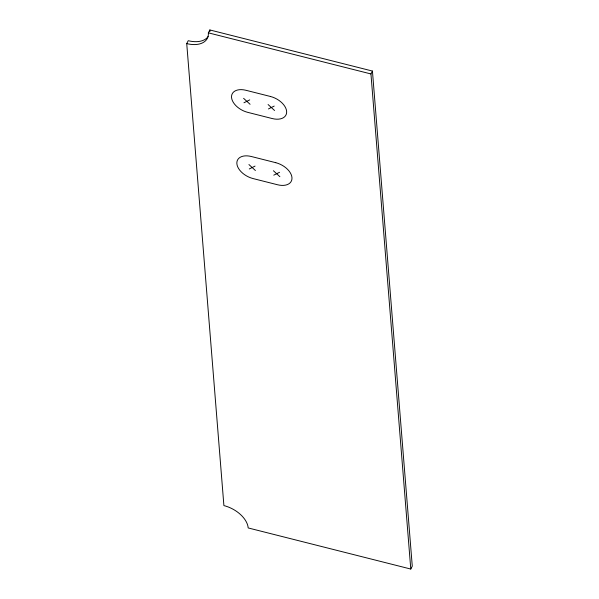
<?xml version="1.0" encoding="UTF-8"?>
<svg xmlns="http://www.w3.org/2000/svg" width="599" height="599" viewBox="0 0 599 599"><rect width="100%" height="100%" fill="white"/><g stroke="black" fill="none" stroke-linecap="round" stroke-linejoin="round"><path stroke-width="0.9" d="M186.731 43.592A24.671 15.087 27.3 0 0 208.355 32.84L209.845 29.95L372.436 71.056L412.269 566.16L410.779 569.05L248.188 527.944A24.671 15.087 27.3 0 0 223.899 505.593L186.731 43.592L188.221 40.695A24.671 15.087 27.3 0 0 208.153 36.546M410.779 569.05L370.946 73.947L372.436 71.056M243.958 102.758L249.723 99.891M268.442 108.951L274.207 106.083M249.289 168.963L255.054 166.095M273.773 175.155L279.538 172.287M208.355 32.84L370.946 73.947M268.09 104.533L274.567 110.493M243.606 98.341L250.083 104.301M273.414 170.737L279.89 176.698M248.929 164.545L255.406 170.513M209.845 29.95A24.671 15.087 27.3 0 1 209.852 31.754M270.441 96.476L245.957 90.292A16.45 10.056 27.3 0 0 231.543 97.457A16.45 10.056 27.3 0 0 247.731 112.357L272.216 118.55A16.45 10.056 27.3 0 0 286.629 111.384A16.45 10.056 27.3 0 0 270.441 96.476M275.765 162.688L251.281 156.496A16.45 10.056 27.3 0 0 236.867 163.662A16.45 10.056 27.3 0 0 253.055 178.562L277.539 184.754A16.45 10.056 27.3 0 0 291.96 177.589A16.45 10.056 27.3 0 0 275.765 162.688"/></g></svg>
